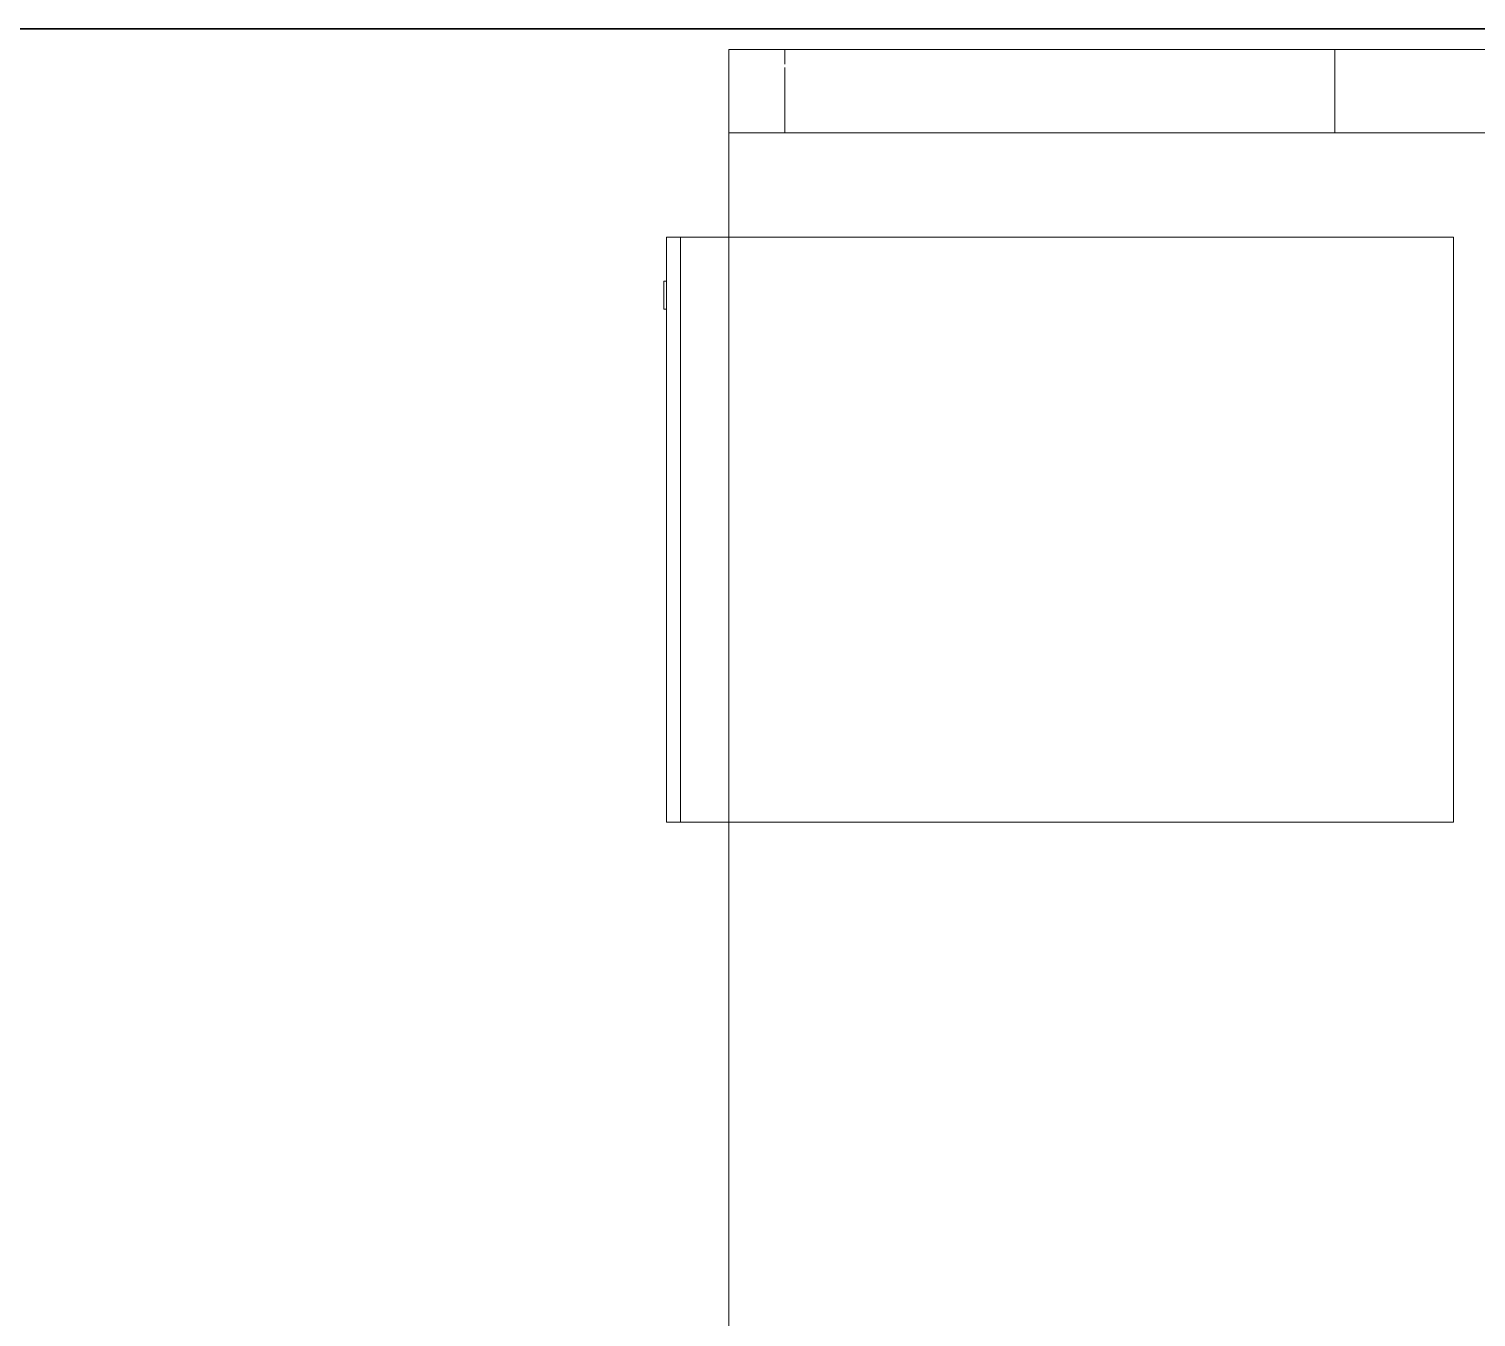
# Model space of a CAD drawing. Header units: millimetres. Extents: x 155927 to 326028, y -36033 to 97293.
# Drawn here: x 163790 to 164829, y 19732 to 20658 of the extents above; entities that cross this region are included whole.
import ezdxf

# ---------------------------------------------------------------- set-up
doc = ezdxf.new("R2010")
doc.units = ezdxf.units.MM
doc.header["$MEASUREMENT"] = 0
doc.layers.add('I-FURN', color=8, linetype='CONTINUOUS', lineweight=9)
doc.layers.add('I-WALL', color=7, linetype='CONTINUOUS', lineweight=9)

msp = doc.modelspace()

# ---------------------------------------------------------------- linework, layer by layer
at = {"layer": 'I-FURN'}
for p, q in [((165092.8, 20642.9), (164292.8, 20642.9)), ((164292.8, 20642.9), (164292.8, 18642.9)), ((164292.8, 18642.9), (164292.8, 20642.9)), ((164292.8, 20642.9), (165092.8, 20642.9)), ((164292.8, 20642.9), (164727.8, 20642.9)), ((164332.8, 20642.9), (164292.8, 20642.9)), ((164292.8, 20642.9), (164292.8, 20582.9)), ((164292.8, 20582.9), (164292.8, 20642.9)), ((165852.8, 20642.9), (164332.8, 20642.9)), ((164332.8, 20632.3), (164332.8, 20642.9)), ((164332.8, 20632.3), (164332.8, 20642.9)), ((164727.8, 20642.9), (164857.8, 20642.9)), ((164727.8, 20582.9), (164727.8, 20642.9)), ((164727.8, 20582.9), (164727.8, 20642.9)), ((164332.8, 20582.9), (164332.8, 20630)), ((164332.8, 20582.9), (164332.8, 20630)), ((164292.8, 20582.9), (164332.8, 20582.9)), ((164727.8, 20582.9), (164292.8, 20582.9)), ((164332.8, 20582.9), (165852.8, 20582.9)), ((164857.8, 20582.9), (164727.8, 20582.9)), ((164258, 20508), (164248, 20508)), ((164248, 20508), (164248, 20088)), ((164258, 20088), (164258, 20508)), ((164292.8, 20508), (164258, 20508)), ((164258, 20508), (164258, 20088)), ((164813, 20508), (164292.8, 20508)), ((164813, 20088), (164813, 20508)), ((164248, 20476.4), (164246, 20476.4)), ((164246, 20456.4), (164246, 20476.4)), ((164246, 20476.4), (164246, 20456.4)), ((164246, 20456.4), (164248, 20456.4)), ((164248, 20088), (164258, 20088)), ((164258, 20088), (164292.8, 20088)), ((164292.8, 20088), (164813, 20088))]:
    msp.add_line(p, q, dxfattribs=at)
at = {"layer": 'I-WALL', "lineweight": 30}
msp.add_line((162852.8, 20657.6), (166328.8, 20657.6), dxfattribs=at)

doc.saveas('drawing.dxf')
